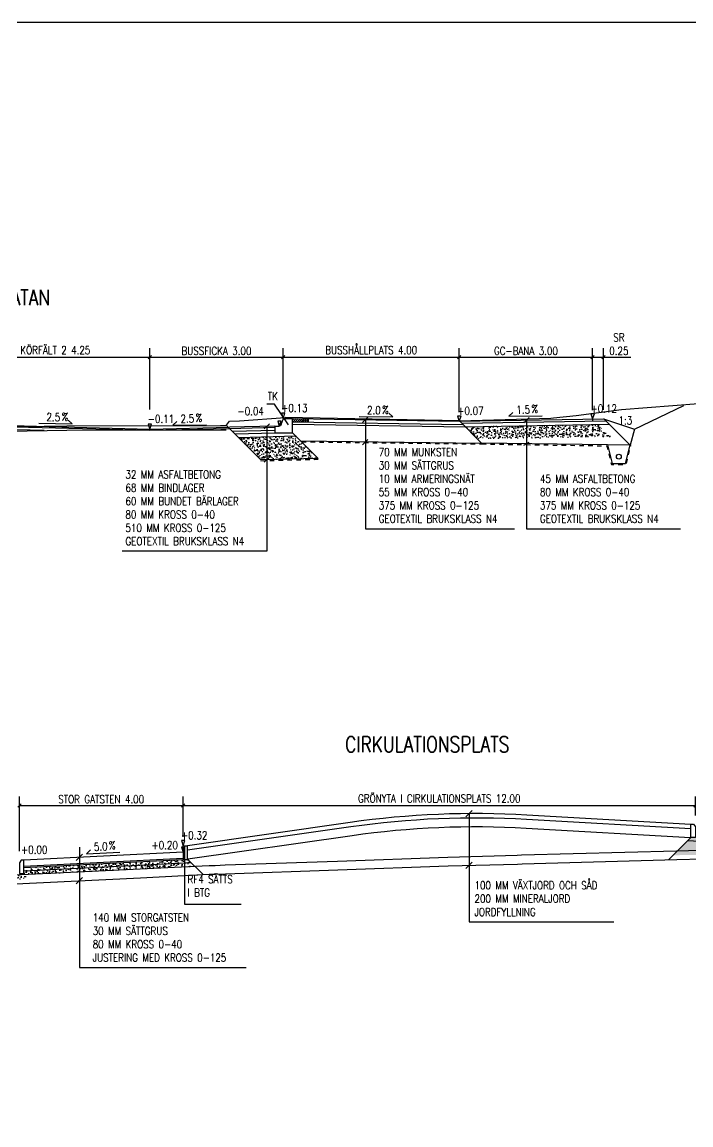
# Model space of a CAD drawing. Header units: metres. Extents: x 148130 to 148867, y 6395392 to 6395652.
# Drawn here: x 148744.36 to 148759.4, y 6395427.56 to 6395452.36 of the extents above; entities that cross this region are included whole.
import ezdxf
from ezdxf.enums import TextEntityAlignment as Align

# ---------------------------------------------------------------- set-up
doc = ezdxf.new("R2010")
doc.units = ezdxf.units.M
doc.linetypes.add('DASHED', pattern=[0.75, 0.5, -0.25])
for name, color, linetype in [('0_M-DETALJ', 3, 'Continuous'), ('M-DETALJ', 3, 'Continuous'), ('M-FÖRKLARINGAR', 3, 'Continuous'), ('M-GEOTEXTIL', 1, 'DASHED'), ('M-MÅTTSÄTTNING', 1, 'Continuous'), ('M-TEXT', 1, 'Continuous')]:
    doc.layers.add(name, color=color, linetype=linetype)
doc.layers.add('M-RUTA-500', color=7, linetype='Continuous', plot=False)
doc.styles.add('SIMPLEX8', font='simplex.shx', dxfattribs={"width": 0.8})
doc.dimstyles.new('M-200', dxfattribs={"dimtxt": 0.5, "dimasz": 0.3, "dimexe": 0.2, "dimexo": 0.2, "dimgap": 0.2, "dimtad": 1, "dimzin": 0, "dimdsep": 46, "dimtxsty": 'SIMPLEX8', "dimblk1": 'OBLIQUE', "dimblk2": 'OBLIQUE', "dimsah": 1, "dimcen": 0.18, "dimclrd": 256, "dimclre": 256, "dimclrt": 256, "dimadec": 0, "dimazin": 0, "dimtfac": 1, "dimtofl": 0, "dimtmove": 0, "dimatfit": 3, "dimldrblk": 'OBLIQUE', "dimfxl": 1, "dimtolj": 1, "dimtzin": 0, "dimarcsym": 0})
pattern_1 = [(50, (804.37255, -62.53991), (0.182184668996, -0.015939085539), [0.01905, -0.20955]), (355, (804.37255, -62.5399), (-0.035243421425, 0.191056845239), [0.01524, -0.16764058417]), (100.4514447, (804.38773, -62.54124), (0.1469412470904, 0.175117751912), [0.0161900088, -0.1780902446]), (46.1842, (804.37255, -62.4891), (0.271079040892, -0.042042327933), [0.028575, -0.314325]), (96.63555761, (804.39514, -62.4926), (0.237404134052, 0.247426124598), [0.02428502314, -0.26713560816]), (351.18415117, (804.37255, -62.4891), (0.237404134065, 0.247426124586), [0.02285996707, -0.25145973192]), (21, (804.39795, -62.50181), (0.151614391269, -0.102265198187), [0.01905, -0.20955]), (326, (804.39795, -62.5018), (0.0618020283476, 0.1841879661223), [0.01524, -0.16764]), (71.451445, (804.41059, -62.51033), (0.2134164192787, 0.081922768886), [0.0161900088, -0.1780899376]), (37.5, (804.37255, -62.53991), (0.0030886032506, 0.08455503887315), [0, -0.165608, 0, -0.17018, 0, -0.168275]), (7.5, (804.37255, -62.53991), (0.0668196625103, 0.1001805748181), [0, -0.097028, 0, -0.161798, 0, -0.064135]), (327.5, (804.31591, -62.53991), (0.1355905951669, -0.0057287439927), [0, -0.0635, 0, -0.19812, 0, -0.26289]), (317.5, (804.29051, -62.53991), (0.148129181386, 0.0254264910333), [0, -0.08255, 0, -0.131572, 0, -0.18669])]
pattern_2 = [(50, (148744.33532, 6395433.51121), (0.1821847, -0.0159391), [0.01905, -0.20955]), (355, (148744.33532, 6395433.51121), (-0.0352434, 0.1910568), [0.01524, -0.1676406]), (100.4514, (148744.3505, 6395433.50988), (0.1469412, 0.1751178), [0.01619, -0.1780902]), (46.1842, (148744.33532, 6395433.56201), (0.271079, -0.0420423), [0.028575, -0.314325]), (96.6356, (148744.3579, 6395433.5585), (0.237404, 0.247426), [0.024285, -0.2671356]), (351.1842, (148744.33532, 6395433.562), (0.237404, 0.247426), [0.02286, -0.2514597]), (21, (148744.36072, 6395433.54931), (0.1516144, -0.1022652), [0.01905, -0.20955]), (326, (148744.36072, 6395433.54931), (0.061802, 0.184188), [0.01524, -0.16764]), (71.4514, (148744.37336, 6395433.54079), (0.2134164, 0.0819228), [0.01619, -0.17809]), (37.5, (148744.33532, 6395433.51121), (0.0030886, 0.08455504), [0, -0.165608, 0, -0.17018, 0, -0.168275]), (7.5, (148744.33532, 6395433.51121), (0.06681966, 0.10018057), [0, -0.097028, 0, -0.161798, 0, -0.064135]), (327.5, (148744.27868, 6395433.51121), (0.1355906, -0.00572874), [0, -0.0635, 0, -0.19812, 0, -0.26289]), (317.5, (148744.25328, 6395433.51121), (0.1481292, 0.0254265), [0, -0.08255, 0, -0.131572, 0, -0.18669])]

# ---------------------------------------------------------------- blocks, each defined once
blk = doc.blocks.new('_OBLIQUE')
at = {"color": 0, "linetype": 'ByBlock'}
blk.add_line((-0.5, -0.5), (0.5, 0.5), dxfattribs=at)
blk = doc.blocks.new('*D80')
at = {"layer": 'Defpoints', "color": 0, "transparency": 16777216}
for p in [(148757.192, 6395444.824), (148754.192, 6395443.382), (148757.192, 6395443.432)]:
    blk.add_point(p, dxfattribs=at)
at = {"layer": 'M-TEXT', "lineweight": -2, "transparency": 16777216}
for p, q in [((148754.192, 6395443.582), (148754.192, 6395445.024)), ((148757.192, 6395443.632), (148757.192, 6395445.024)), ((148754.192, 6395444.824), (148757.192, 6395444.824))]:
    blk.add_line(p, q, dxfattribs=at)
at = {"layer": 'M-TEXT', "lineweight": -2, "transparency": 16777216, "xscale": 0.075, "yscale": 0.075, "zscale": 0.075, "rotation": 180}
blk.add_blockref('_OBLIQUE', (148754.192, 6395444.824), dxfattribs=at)
at = {"layer": 'M-TEXT', "lineweight": -2, "transparency": 16777216, "xscale": 0.075, "yscale": 0.075, "zscale": 0.075}
blk.add_blockref('_OBLIQUE', (148757.192, 6395444.824), dxfattribs=at)
at = {"layer": 'M-TEXT', "transparency": 16777216, "insert": (148755.692, 6395444.964), "char_height": 0.18, "attachment_point": 5, "style": 'SIMPLEX8'}
blk.add_mtext('\\A1;GC-BANA 3.00', dxfattribs=at)
blk = doc.blocks.new('*D81')
at = {"layer": 'Defpoints', "color": 0, "transparency": 16777216}
for p in [(148754.192, 6395444.824), (148750.23, 6395443.445), (148754.192, 6395443.382)]:
    blk.add_point(p, dxfattribs=at)
at = {"layer": 'M-TEXT', "lineweight": -2, "transparency": 16777216}
for p, q in [((148750.23, 6395443.645), (148750.23, 6395445.024)), ((148754.192, 6395443.582), (148754.192, 6395445.024)), ((148750.23, 6395444.824), (148754.192, 6395444.824))]:
    blk.add_line(p, q, dxfattribs=at)
at = {"layer": 'M-TEXT', "lineweight": -2, "transparency": 16777216, "xscale": 0.075, "yscale": 0.075, "zscale": 0.075, "rotation": 180}
blk.add_blockref('_OBLIQUE', (148750.23, 6395444.824), dxfattribs=at)
at = {"layer": 'M-TEXT', "lineweight": -2, "transparency": 16777216, "xscale": 0.075, "yscale": 0.075, "zscale": 0.075}
blk.add_blockref('_OBLIQUE', (148754.192, 6395444.824), dxfattribs=at)
at = {"layer": 'M-TEXT', "transparency": 16777216, "insert": (148752.211, 6395444.981), "char_height": 0.18, "attachment_point": 5, "style": 'SIMPLEX8'}
blk.add_mtext('\\A1;BUSSHÅLLPLATS 4.00', dxfattribs=at)
blk = doc.blocks.new('*D86')
at = {"layer": 'Defpoints', "color": 0, "transparency": 16777216}
for p in [(148750.229, 6395444.824), (148747.23, 6395443.442), (148750.229, 6395443.442)]:
    blk.add_point(p, dxfattribs=at)
at = {"layer": 'M-TEXT', "lineweight": -2, "transparency": 16777216}
for p, q in [((148747.23, 6395443.642), (148747.23, 6395445.024)), ((148750.229, 6395443.642), (148750.229, 6395445.024)), ((148747.23, 6395444.824), (148750.229, 6395444.824))]:
    blk.add_line(p, q, dxfattribs=at)
at = {"layer": 'M-TEXT', "lineweight": -2, "transparency": 16777216, "xscale": 0.075, "yscale": 0.075, "zscale": 0.075, "rotation": 180}
blk.add_blockref('_OBLIQUE', (148747.23, 6395444.824), dxfattribs=at)
at = {"layer": 'M-TEXT', "lineweight": -2, "transparency": 16777216, "xscale": 0.075, "yscale": 0.075, "zscale": 0.075}
blk.add_blockref('_OBLIQUE', (148750.229, 6395444.824), dxfattribs=at)
at = {"layer": 'M-TEXT', "transparency": 16777216, "insert": (148748.73, 6395444.964), "char_height": 0.18, "attachment_point": 5, "style": 'SIMPLEX8'}
blk.add_mtext('\\A1;BUSSFICKA 3.00', dxfattribs=at)
blk = doc.blocks.new('TK-S')
at = {"layer": '0_M-DETALJ', "color": 0}
for p, q in [((0.159, -0.398), (0.159, -0.078)), ((0.359, -0.078), (0.159, -0.078)), ((0.415, -0.213), (0.373, -0.088)), ((0.559, -0.248), (0.462, -0.248)), ((0.559, -0.248), (0.559, -0.397)), ((0.374, -0.398), (0.159, -0.398)), ((0.559, -0.397), (0.374, -0.397))]:
    blk.add_line(p, q, dxfattribs=at)
for centre, radius, start, end in [((0.359, -0.093), 0.015, 18.4349, 90), ((0.462, -0.198), 0.05, 198.4349, 270)]:
    blk.add_arc(centre, radius, start, end, dxfattribs=at)
blk = doc.blocks.new('*D91')
at = {"layer": 'Defpoints', "color": 0, "transparency": 16777216}
for p in [(148747.978, 6395434.74), (148747.978, 6395433.835), (148744.295, 6395433.511)]:
    blk.add_point(p, dxfattribs=at)
at = {"layer": 'M-TEXT', "lineweight": -2, "transparency": 16777216}
for p, q in [((148744.295, 6395433.711), (148744.295, 6395434.94)), ((148747.978, 6395434.035), (148747.978, 6395434.94)), ((148744.295, 6395434.74), (148747.978, 6395434.74))]:
    blk.add_line(p, q, dxfattribs=at)
at = {"layer": 'M-TEXT', "lineweight": -2, "transparency": 16777216, "xscale": 0.075, "yscale": 0.075, "zscale": 0.075, "rotation": 180}
blk.add_blockref('_OBLIQUE', (148744.295, 6395434.74), dxfattribs=at)
at = {"layer": 'M-TEXT', "lineweight": -2, "transparency": 16777216, "xscale": 0.075, "yscale": 0.075, "zscale": 0.075}
blk.add_blockref('_OBLIQUE', (148747.978, 6395434.74), dxfattribs=at)
at = {"layer": 'M-TEXT', "transparency": 16777216, "insert": (148746.136, 6395434.88), "char_height": 0.18, "attachment_point": 5, "style": 'SIMPLEX8'}
blk.add_mtext('\\A1;STOR GATSTEN 4.00', dxfattribs=at)
blk = doc.blocks.new('*D92')
at = {"layer": 'Defpoints', "color": 0, "transparency": 16777216}
for p in [(148759.505, 6395434.74), (148759.505, 6395434.312), (148747.978, 6395433.835)]:
    blk.add_point(p, dxfattribs=at)
at = {"layer": 'M-TEXT', "lineweight": -2, "transparency": 16777216}
for p, q in [((148747.978, 6395434.035), (148747.978, 6395434.94)), ((148759.505, 6395434.512), (148759.505, 6395434.94)), ((148747.978, 6395434.74), (148759.505, 6395434.74))]:
    blk.add_line(p, q, dxfattribs=at)
at = {"layer": 'M-TEXT', "lineweight": -2, "transparency": 16777216, "xscale": 0.075, "yscale": 0.075, "zscale": 0.075, "rotation": 180}
blk.add_blockref('_OBLIQUE', (148747.978, 6395434.74), dxfattribs=at)
at = {"layer": 'M-TEXT', "lineweight": -2, "transparency": 16777216, "xscale": 0.075, "yscale": 0.075, "zscale": 0.075}
blk.add_blockref('_OBLIQUE', (148759.505, 6395434.74), dxfattribs=at)
at = {"layer": 'M-TEXT', "transparency": 16777216, "insert": (148753.742, 6395434.897), "char_height": 0.18, "attachment_point": 5, "style": 'SIMPLEX8'}
blk.add_mtext('\\A1;GRÖNYTA I CIRKULATIONSPLATS 12.00', dxfattribs=at)
blk = doc.blocks.new('*D96')
at = {"layer": 'Defpoints', "color": 0, "transparency": 16777216}
for p in [(148747.23, 6395444.824), (148742.98, 6395443.442), (148747.23, 6395443.442)]:
    blk.add_point(p, dxfattribs=at)
at = {"layer": 'M-TEXT', "lineweight": -2, "transparency": 16777216}
for p, q in [((148742.98, 6395443.642), (148742.98, 6395445.024)), ((148747.23, 6395443.642), (148747.23, 6395445.024)), ((148742.98, 6395444.824), (148747.23, 6395444.824))]:
    blk.add_line(p, q, dxfattribs=at)
at = {"layer": 'M-TEXT', "lineweight": -2, "transparency": 16777216, "xscale": 0.075, "yscale": 0.075, "zscale": 0.075, "rotation": 180}
blk.add_blockref('_OBLIQUE', (148742.98, 6395444.824), dxfattribs=at)
at = {"layer": 'M-TEXT', "lineweight": -2, "transparency": 16777216, "xscale": 0.075, "yscale": 0.075, "zscale": 0.075}
blk.add_blockref('_OBLIQUE', (148747.23, 6395444.824), dxfattribs=at)
at = {"layer": 'M-TEXT', "transparency": 16777216, "insert": (148745.105, 6395444.981), "char_height": 0.18, "attachment_point": 5, "style": 'SIMPLEX8'}
blk.add_mtext('\\A1;KÖRFÄLT 2 4.25', dxfattribs=at)
blk = doc.blocks.new('*U19')
at = {"layer": 'M-DETALJ', "color": 1}
for p, q in [((-0.261, 0.05), (0.261, 0.05)), ((0.261, 0.05), (0.199, 0.11))]:
    blk.add_line(p, q, dxfattribs=at)
at = {"layer": 'M-DETALJ', "color": 1, "style": 'SIMPLEX8', "width": 0.8}
blk.add_text('%', height=0.125, dxfattribs=at).set_placement((0.094, 0.098))
blk.add_attdef('LUT', text='', height=0.125, dxfattribs=at).set_placement((-0.035, 0.05), align=Align.BOTTOM_CENTER)
blk = doc.blocks.new('*U18')
at = {"layer": 'M-DETALJ', "color": 1}
for q in [(-0.199, 0.11), (0.261, 0.05)]:
    blk.add_line((-0.261, 0.05), q, dxfattribs=at)
at = {"layer": 'M-DETALJ', "color": 1, "style": 'SIMPLEX8', "width": 0.8}
blk.add_text('%', height=0.125, dxfattribs=at).set_placement((0.094, 0.098))
blk.add_attdef('LUT', text='', height=0.125, dxfattribs=at).set_placement((-0.035, 0.05), align=Align.BOTTOM_CENTER)
blk = doc.blocks.new('*D102')
at = {"layer": 'Defpoints', "color": 0, "transparency": 16777216}
for p in [(148757.438, 6395444.824), (148757.192, 6395443.432), (148757.438, 6395443.436)]:
    blk.add_point(p, dxfattribs=at)
at = {"layer": 'M-TEXT', "lineweight": -2, "transparency": 16777216}
for p, q in [((148757.192, 6395443.632), (148757.192, 6395445.024)), ((148757.438, 6395443.636), (148757.438, 6395445.024)), ((148757.192, 6395444.824), (148757.438, 6395444.824)), ((148757.438, 6395444.824), (148758.052, 6395444.824))]:
    blk.add_line(p, q, dxfattribs=at)
at = {"layer": 'M-TEXT', "lineweight": -2, "transparency": 16777216, "xscale": 0.075, "yscale": 0.075, "zscale": 0.075, "rotation": 180}
blk.add_blockref('_OBLIQUE', (148757.192, 6395444.824), dxfattribs=at)
at = {"layer": 'M-TEXT', "lineweight": -2, "transparency": 16777216, "xscale": 0.075, "yscale": 0.075, "zscale": 0.075}
blk.add_blockref('_OBLIQUE', (148757.438, 6395444.824), dxfattribs=at)
at = {"layer": 'M-TEXT', "transparency": 16777216, "insert": (148757.783, 6395445.114), "char_height": 0.18, "attachment_point": 5, "style": 'SIMPLEX8'}
blk.add_mtext('\\A1;SR\\P0.25', dxfattribs=at)
blk = doc.blocks.new('A$C2C9C39DF')
at = {"layer": 'M-DETALJ', "color": 1, "flags": 128}
blk.add_lwpolyline([(0, -0.148), (0.1, -0.147), (0.1, 0.152), (0.04, 0.152), (0, 0.092), (0, -0.147)], dxfattribs=at)

msp = doc.modelspace()

# ---------------------------------------------------------------- hatches: boundary and pattern name
at = {"layer": 'M-DETALJ'}
h = msp.add_hatch(dxfattribs=at)
h.set_pattern_fill('ANSI31', color=13, scale=0.01)
h.set_pattern_definition([(45, (804.372552, -62.539908), (-0.02245064030267, 0.02245064030267), [])])
h.paths.add_polyline_path([(148750.793, 6395443.436), (148750.443, 6395443.441), (148750.443, 6395443.371), (148750.793, 6395443.366)])
h = msp.add_hatch(dxfattribs=at)
h.set_pattern_fill('AR-CONC', color=13, scale=0.001)
h.set_pattern_definition(pattern_1)
h.paths.add_polyline_path([(148757.315, 6395443.309), (148754.326, 6395443.259), (148754.597, 6395442.988), (148757.586, 6395443.038)])
h = msp.add_hatch(dxfattribs=at)
h.set_pattern_fill('AR-CONC', color=13, scale=0.001)
h.set_pattern_definition(pattern_1)
h.paths.add_polyline_path([(148750.522, 6395443.043), (148749.229, 6395443.011), (148749.726, 6395442.513), (148751.019, 6395442.545)])
h = msp.add_hatch(dxfattribs=at)
h.set_pattern_fill('AR-CONC', color=13, scale=0.001)
h.set_pattern_definition(pattern_2)
h.paths.add_polyline_path([(148759.505, 6395434.022), (148759.505, 6395434.012), (148759.405, 6395434.012), (148759.012, 6395433.62), (148763.423, 6395433.691), (148763.423, 6395433.82)])
h = msp.add_hatch(dxfattribs=at)
h.set_pattern_fill('AR-CONC', color=13, scale=0.001)
h.set_pattern_definition(pattern_2)
h.paths.add_polyline_path([(148748.238, 6395433.376), (148748.088, 6395433.526), (148744.395, 6395433.341), (148744.395, 6395433.212), (148744.417, 6395433.19), (148747.012, 6395433.316)])
h = msp.add_hatch(dxfattribs=at)
h.set_pattern_fill('AR-CONC', color=13, scale=0.001)
h.set_pattern_definition([(50, (809.82584, -64.3392), (0.182184668996, -0.015939085539), [0.01905, -0.20955]), (355, (809.82584, -64.3392), (-0.035243421425, 0.191056845239), [0.01524, -0.16764058417]), (100.4514447, (809.84102, -64.34053), (0.1469412470904, 0.175117751912), [0.0161900088, -0.1780902446]), (46.1842, (809.82584, -64.2884), (0.271079040892, -0.042042327933), [0.028575, -0.314325]), (96.63555761, (809.84843, -64.2919), (0.237404134052, 0.247426124598), [0.02428502314, -0.26713560816]), (351.18415117, (809.82584, -64.2884), (0.237404134065, 0.247426124586), [0.02285996707, -0.25145973192]), (21, (809.85124, -64.3011), (0.151614391269, -0.102265198187), [0.01905, -0.20955]), (326, (809.85124, -64.3011), (0.0618020283476, 0.1841879661223), [0.01524, -0.16764]), (71.451445, (809.86387, -64.30962), (0.2134164192787, 0.081922768886), [0.0161900088, -0.1780899376]), (37.5, (809.82584, -64.3392), (0.0030886032506, 0.08455503887315), [0, -0.165608, 0, -0.17018, 0, -0.168275]), (7.5, (809.82584, -64.3392), (0.0668196625103, 0.1001805748181), [0, -0.097028, 0, -0.161798, 0, -0.064135]), (327.5, (809.7692, -64.3392), (0.1355905951669, -0.0057287439927), [0, -0.0635, 0, -0.19812, 0, -0.26289]), (317.5, (809.7438, -64.3392), (0.148129181386, 0.0254264910333), [0, -0.08255, 0, -0.131572, 0, -0.18669])])
h.paths.add_polyline_path([(148743.409, 6395433.042), (148744.512, 6395433.095), (148744.395, 6395433.212), (148744.295, 6395433.211), (148741.151, 6395433.072), (148740.976, 6395432.897), (148742.961, 6395433.005)])

# ---------------------------------------------------------------- linework, layer by layer
at = {"layer": 'M-DETALJ', "color": 4, "linetype": 'Continuous', "lineweight": -3}
for p, q in [((148757.839, 6395443.646), (148759.574, 6395443.777)), ((148756.82, 6395443.507), (148757.839, 6395443.646)), ((148748.948, 6395443.288), (148748.958, 6395443.295)), ((148748.958, 6395443.295), (148749.026, 6395443.38)), ((148749.026, 6395443.38), (148749.249, 6395443.393)), ((148749.249, 6395443.393), (148750.274, 6395443.466)), ((148754.197, 6395443.388), (148750.274, 6395443.466)), ((148754.197, 6395443.388), (148756.255, 6395443.449)), ((148756.255, 6395443.449), (148756.315, 6395443.457)), ((148756.315, 6395443.457), (148756.82, 6395443.507))]:
    msp.add_line(p, q, dxfattribs=at)
at = {"layer": 'M-DETALJ'}
for p, q in [((148758.132, 6395443.202), (148759.246, 6395443.733)), ((148754.192, 6395443.382), (148757.438, 6395443.436)), ((148757.438, 6395443.436), (148758.132, 6395443.202)), ((148747.978, 6395433.715), (148747.978, 6395433.835))]:
    msp.add_line(p, q, dxfattribs=at)
at = {"layer": 'M-DETALJ', "color": 1}
for p, q in [((148749.802, 6395443.207), (148749.921, 6395443.326)), ((148750.793, 6395443.436), (148750.793, 6395443.366)), ((148752.016, 6395443.353), (148752.135, 6395443.472)), ((148754.203, 6395443.382), (148754.695, 6395442.89)), ((148754.247, 6395443.338), (148757.482, 6395443.392)), ((148754.326, 6395443.259), (148757.561, 6395443.313)), ((148755.648, 6395443.347), (148755.767, 6395443.466)), ((148757.192, 6395443.432), (148757.192, 6395443.387)), ((148757.442, 6395443.432), (148758.034, 6395442.84)), ((148758.132, 6395443.202), (148758.034, 6395442.84)), ((148752.014, 6395442.85), (148752.133, 6395442.969)), ((148757.527, 6395442.847), (148754.695, 6395442.89)), ((148755.647, 6395442.843), (148755.767, 6395442.914)), ((148749.802, 6395442.457), (148749.921, 6395442.576)), ((148754.341, 6395434.486), (148754.482, 6395434.628)), ((148754.412, 6395434.557), (148754.412, 6395432.126)), ((148759.333, 6395433.95), (148763.41, 6395433.741)), ((148745.575, 6395433.503), (148745.717, 6395433.644)), ((148745.646, 6395433.804), (148745.646, 6395431.095)), ((148747.978, 6395433.55), (148744.395, 6395433.371)), ((148747.978, 6395433.52), (148744.395, 6395433.341)), ((148748.164, 6395433.449), (148744.399, 6395433.261)), ((148748.078, 6395433.536), (148748.429, 6395433.185)), ((148754.341, 6395433.321), (148754.482, 6395433.463)), ((148745.575, 6395432.979), (148745.717, 6395433.12)), ((148754.412, 6395432.126), (148757.666, 6395432.126)), ((148745.646, 6395431.095), (148749.398, 6395431.095))]:
    msp.add_line(p, q, dxfattribs=at)
at = {"layer": 'M-DETALJ', "color": 1, "flags": 128}
for points in [[(148750.349, 6395443.298), (148750.036, 6395443.764), (148749.861, 6395443.764)], [(148734.634, 6395443.3), (148734.867, 6395443.068), (148736.752, 6395443.039), (148738.943, 6395443.013), (148741.793, 6395443.124), (148745.361, 6395443.179), (148748.825, 6395443.185), (148748.95, 6395443.188)], [(148749.026, 6395443.214), (148747.23, 6395443.17), (148742.98, 6395443.28), (148738.73, 6395443.17), (148735.964, 6395443.235)], [(148750.443, 6395443.121), (148751.019, 6395442.545), (148749.726, 6395442.513), (148748.952, 6395443.288)], [(148750.441, 6395443.316), (148754.33, 6395443.254)], [(148750.442, 6395443.371), (148754.275, 6395443.31)], [(148752.079, 6395443.415), (148752.081, 6395440.964), (148755.437, 6395440.964)], [(148755.708, 6395443.407), (148755.708, 6395440.964), (148759.173, 6395440.964)], [(148744.85, 6395443.171), (148742.98, 6395443.22), (148738.73, 6395443.11), (148735.963, 6395443.175)], [(148749.861, 6395443.267), (148749.861, 6395440.461), (148746.609, 6395440.461)], [(148750.044, 6395443.239), (148749.026, 6395443.214)], [(148750.043, 6395443.171), (148749.092, 6395443.148)], [(148750.043, 6395443.111), (148749.151, 6395443.089)], [(148750.522, 6395443.043), (148749.229, 6395443.011)], [(148750.626, 6395442.938), (148754.695, 6395442.89)], [(148758.9, 6395433.517), (148759.405, 6395434.021)], [(148748.014, 6395433.839), (148748.014, 6395432.521), (148749.288, 6395432.521)], [(148759.085, 6395433.522), (148762.553, 6395433.616), (148765.123, 6395433.692), (148766.091, 6395433.724), (148766.774, 6395433.738), (148767.485, 6395433.762), (148767.857, 6395433.778)], [(148744.056, 6395432.973), (148747.021, 6395433.116), (148748.569, 6395433.192), (148748.706, 6395433.193), (148748.931, 6395433.203), (148751.458, 6395433.292), (148753.942, 6395433.379), (148755.506, 6395433.421), (148755.605, 6395433.428), (148759.085, 6395433.522)], [(148744.295, 6395433.211), (148744.395, 6395433.212), (148744.395, 6395433.511), (148744.335, 6395433.511), (148744.295, 6395433.451), (148744.295, 6395433.212)]]:
    msp.add_lwpolyline(points, dxfattribs=at)
at = {"layer": 'M-DETALJ', "color": 4, "linetype": 'Continuous', "lineweight": -3, "flags": 128}
msp.add_lwpolyline([(148734.967, 6395443.166), (148736.754, 6395443.139), (148738.941, 6395443.113), (148741.79, 6395443.224), (148745.36, 6395443.279), (148748.824, 6395443.285), (148748.948, 6395443.288)], dxfattribs=at)
at = {"layer": 'M-DETALJ', "flags": 128}
for points in [[(148735.965, 6395443.267), (148738.73, 6395443.202), (148742.98, 6395443.312), (148747.23, 6395443.202), (148749.025, 6395443.246)], [(148750.443, 6395443.441), (148754.192, 6395443.382)], [(148750.043, 6395443.271), (148749.025, 6395443.246)], [(148747.978, 6395433.69), (148744.395, 6395433.511)]]:
    msp.add_lwpolyline(points, dxfattribs=at)
at = {"layer": 'M-DETALJ', "color": 1, "flags": 128}
msp.add_lwpolyline([(148757.527, 6395442.847), (148757.632, 6395442.43), (148757.932, 6395442.43), (148758.034, 6395442.84)], close=True, dxfattribs=at)
at = {"layer": 'M-DETALJ', "flags": 128}
msp.add_lwpolyline([(148759.405, 6395434.312), (148755.714, 6395434.525, 0.049876), (148751.738, 6395434.357), (148748.078, 6395433.835)], format="xyb", dxfattribs=at)
at = {"layer": 'M-DETALJ', "color": 1, "flags": 128}
for points in [[(148759.399, 6395434.212), (148755.708, 6395434.425, 0.049876), (148751.752, 6395434.258), (148748.078, 6395433.734)], [(148759.395, 6395434.012), (148755.697, 6395434.225, 0.049876), (148751.78, 6395434.06), (148748.082, 6395433.532)]]:
    msp.add_lwpolyline(points, format="xyb", dxfattribs=at)
at = {"layer": 'M-DETALJ', "color": 4, "flags": 128}
for points in [[(148759.079, 6395433.722), (148762.547, 6395433.816), (148765.117, 6395433.892), (148766.086, 6395433.924), (148766.769, 6395433.937), (148767.478, 6395433.962), (148767.848, 6395433.978)], [(148743.402, 6395433.141), (148747.012, 6395433.316), (148748.564, 6395433.392), (148748.701, 6395433.393), (148748.923, 6395433.403), (148751.451, 6395433.491), (148753.935, 6395433.579), (148755.497, 6395433.621), (148755.596, 6395433.627), (148759.079, 6395433.722)]]:
    msp.add_lwpolyline(points, dxfattribs=at)
at = {"layer": 'M-DETALJ', "color": 1}
msp.add_circle((148757.782, 6395442.585), 0.055, dxfattribs=at)
at = {"layer": 'M-GEOTEXTIL', "ltscale": 0.1}
msp.add_line((148749.727, 6395442.493), (148751.02, 6395442.525), dxfattribs=at)
at = {"layer": 'M-GEOTEXTIL', "ltscale": 0.1, "flags": 128}
for points in [[(148750.647, 6395442.918), (148754.695, 6395442.87)], [(148754.695, 6395442.87), (148757.511, 6395442.828), (148757.616, 6395442.41), (148757.947, 6395442.41), (148758.053, 6395442.835)]]:
    msp.add_lwpolyline(points, dxfattribs=at)
at = {"layer": 'M-MÅTTSÄTTNING'}
for points in [[(148750.27, 6395443.559), (148750.193, 6395443.559), (148750.23, 6395443.445)], [(148757.232, 6395443.546), (148757.155, 6395443.546), (148757.192, 6395443.432)], [(148747.27, 6395443.316), (148747.193, 6395443.316), (148747.23, 6395443.202)], [(148750.184, 6395443.386), (148750.107, 6395443.386), (148750.144, 6395443.272)], [(148754.232, 6395443.496), (148754.155, 6395443.496), (148754.192, 6395443.382)], [(148748.018, 6395433.949), (148747.941, 6395433.949), (148747.978, 6395433.835)], [(148748.019, 6395433.803), (148747.941, 6395433.803), (148747.979, 6395433.689)]]:
    msp.add_lwpolyline(points, close=True, dxfattribs=at)
at = {"layer": 'M-RUTA-500'}
msp.add_lwpolyline([(148725.115, 6395409.156), (148725.115, 6395452.359), (148802.215, 6395452.359), (148802.215, 6395409.156), (148784.215, 6395409.156)], dxfattribs=at)

# ---------------------------------------------------------------- block references
at = {"xscale": -1}
msp.add_blockref('A$C2C9C39DF', (148759.505, 6395434.169), dxfattribs=at)
msp.add_blockref('A$C2C9C39DF', (148747.978, 6395433.675))
at = {"layer": 'M-DETALJ', "color": 1, "xscale": -1}
msp.add_blockref('TK-S', (148750.602, 6395443.519), dxfattribs=at)
at = {"layer": 'M-TEXT', "xscale": 1.44, "yscale": 1.44, "zscale": 1.44}
for name, p, rotation, values in [('*U19', (148745.105, 6395443.257), 358.5173814160664, {'LUT': '2.5'}), ('*U18', (148748.128, 6395443.224), 0.9548412499360666, {'LUT': '2.5'}), ('*U19', (148752.318, 6395443.412), 359.0862691614299, {'LUT': '2.0'}), ('*U18', (148755.685, 6395443.426), 0.9548412499360666, {'LUT': '1.5'}), ('*U18', (148746.187, 6395433.601), 2.862405223836885, {'LUT': '5.0'})]:
    msp.add_blockref(name, p, dxfattribs=dict(at, rotation=rotation)).add_auto_attribs(values)

# ---------------------------------------------------------------- texts
at = {"layer": 'M-DETALJ', "color": 1, "style": 'SIMPLEX8', "width": 0.8}
for s, p in [('TK', (148749.883, 6395443.855)), ('-0.04', (148749.204, 6395443.515)), ('+0.13', (148750.185, 6395443.588)), ('+0.07', (148754.147, 6395443.525)), ('+0.12', (148757.147, 6395443.575)), ('-0.11', (148747.185, 6395443.345)), ('1:3', (148757.775, 6395443.309)), ('70 MM MUNKSTEN', (148752.38, 6395442.597)), ('30 MM SÄTTGRUS', (148752.38, 6395442.297)), ('32 MM ASFALTBETONG', (148746.682, 6395442.093)), ('10 MM ARMERINGSNÄT', (148752.38, 6395441.997)), ('45 MM ASFALTBETONG', (148756.007, 6395441.997)), ('68 MM BINDLAGER', (148746.682, 6395441.793)), ('55 MM KROSS 0-40', (148752.38, 6395441.697)), ('80 MM KROSS 0-40', (148756.007, 6395441.697)), ('60 MM BUNDET BÄRLAGER', (148746.682, 6395441.493)), ('375 MM KROSS 0-125', (148752.38, 6395441.397)), ('375 MM KROSS 0-125', (148756.007, 6395441.397)), ('80 MM KROSS 0-40', (148746.682, 6395441.193)), ('510 MM KROSS 0-125', (148746.682, 6395440.893)), ('GEOTEXTIL BRUKSKLASS N4', (148752.38, 6395441.097)), ('GEOTEXTIL BRUKSKLASS N4', (148756.007, 6395441.097)), ('GEOTEXTIL BRUKSKLASS N4', (148746.682, 6395440.593)), ('+0.32', (148747.933, 6395433.978)), ('+0.20', (148747.269, 6395433.757)), ('+0.00', (148744.334, 6395433.654)), ('100 MM VÄXTJORD OCH SÅD', (148754.535, 6395432.854)), ('200 MM MINERALJORD', (148754.535, 6395432.554)), ('JORDFYLLNING', (148754.535, 6395432.254)), ('140 MM STORGATSTEN', (148745.945, 6395432.128)), ('30 MM SÄTTGRUS', (148745.945, 6395431.828)), ('80 MM KROSS 0-40', (148745.945, 6395431.528)), ('JUSTERING MED KROSS 0-125', (148745.945, 6395431.228))]:
    msp.add_text(s, height=0.18, dxfattribs=at).set_placement(p)
at = {"layer": 'M-DETALJ', "color": 1, "insert": (148748.078, 6395433.171), "char_height": 0.18, "width": 2.02286, "attachment_point": 1, "rotation": 0, "style": 'SIMPLEX8'}
msp.add_mtext('RF4 SÄTTS\\PI BTG', dxfattribs=at)
at = {"layer": 'M-FÖRKLARINGAR', "color": 3, "style": 'SIMPLEX8', "width": 0.8}
for s, p in [('EHRENSTRÖMSGATAN', (148743.063, 6395445.883)), ('CIRKULATIONSPLATS', (148753.471, 6395435.835))]:
    msp.add_text(s, height=0.35, dxfattribs=at).set_placement(p, align=Align.BOTTOM_CENTER)

# ---------------------------------------------------------------- dimensions: what is measured, and where the dimension line sits
at = {"layer": 'M-TEXT'}
for base, p1, p2, text, picture, middle in [((148747.23, 6395444.824), (148742.98, 6395443.442), (148747.23, 6395443.442), 'KÖRFÄLT 2 4.25', '*D96', (148745.105, 6395444.981)), ((148757.438, 6395444.824), (148757.192, 6395443.432), (148757.438, 6395443.436), 'SR\\P0.25', '*D102', (148757.783, 6395445.114)), ((148750.229, 6395444.824), (148747.23, 6395443.442), (148750.229, 6395443.442), 'BUSSFICKA 3.00', '*D86', (148748.73, 6395444.964)), ((148754.192, 6395444.824), (148750.23, 6395443.445), (148754.192, 6395443.382), 'BUSSHÅLLPLATS 4.00', '*D81', (148752.211, 6395444.981)), ((148757.192, 6395444.824), (148754.192, 6395443.382), (148757.192, 6395443.432), 'GC-BANA 3.00', '*D80', (148755.692, 6395444.964)), ((148759.505, 6395434.74), (148747.978, 6395433.835), (148759.505, 6395434.312), 'GRÖNYTA I CIRKULATIONSPLATS 12.00', '*D92', (148753.742, 6395434.897)), ((148747.978, 6395434.74), (148744.295, 6395433.511), (148747.978, 6395433.835), 'STOR GATSTEN 4.00', '*D91', (148746.136, 6395434.88))]:
    dim = msp.add_linear_dim(base=base, p1=p1, p2=p2, text=text, dimstyle='M-200', override={"dimtxt": 0.18, "dimasz": 0.075, "dimgap": 0.05, "dimarcsym": 2}, dxfattribs=at)
    dim.commit()
    dim.dimension.update_dxf_attribs({"geometry": picture, "text_midpoint": middle})

doc.saveas('drawing.dxf')
